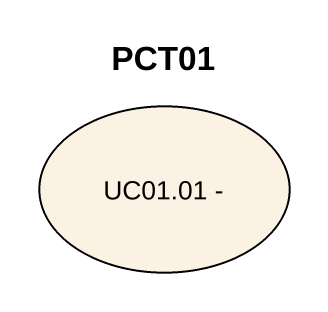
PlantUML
@startuml
title PCT01
usecase "UC01.01 -" as UC01_01
@enduml
